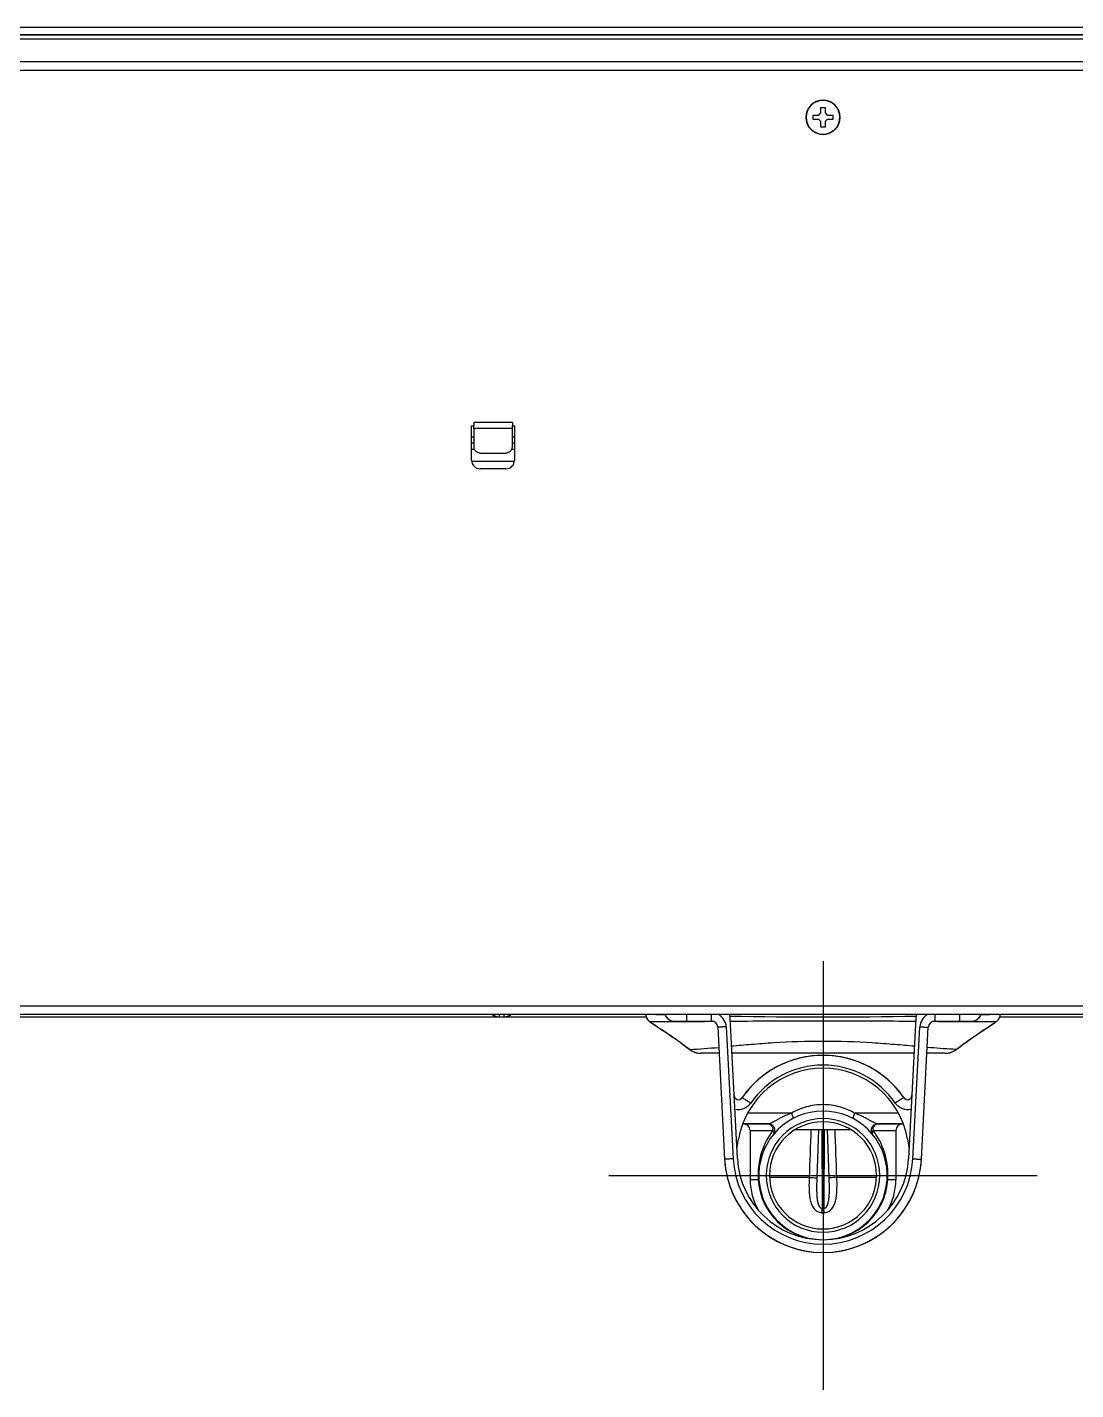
# Model space of a CAD drawing. Header units: millimetres. Extents: x -1584 to 3730, y -1918 to 2655.
# Drawn here: x 3076.4 to 3321.1, y -227.9 to 89.8 of the extents above; entities that cross this region are included whole.
import ezdxf

# ---------------------------------------------------------------- set-up
doc = ezdxf.new("R2010")
doc.units = ezdxf.units.MM
doc.header["$LTSCALE"] = 65.395
doc.layers.get('0').update_dxf_attribs({"linetype": 'CONTINUOUS'})
doc.layers.add('ASSI', color=7, linetype='CONTINUOUS')
doc.layers.add('GEOM', color=7, linetype='CONTINUOUS')

msp = doc.modelspace()

# ---------------------------------------------------------------- linework, layer by layer
at = {"linetype": 'Continuous'}
for p, q in [((3261.57, 71.15), (3262.57, 71.15)), ((3261.57, 70.87), (3261.57, 71.15)), ((3261.57, 70.37), (3261.57, 70.87)), ((3261.57, 69.85), (3261.57, 70.37)), ((3262.57, 71.15), (3262.57, 70.87)), ((3262.57, 70.87), (3262.57, 70.37)), ((3262.57, 70.37), (3262.57, 69.85)), ((3259.77, 68.85), (3259.77, 69.35)), ((3259.77, 69.35), (3260.05, 69.35)), ((3259.77, 68.35), (3259.77, 68.85)), ((3260.05, 68.35), (3259.77, 68.35)), ((3260.05, 69.35), (3260.55, 69.35)), ((3260.55, 68.35), (3260.05, 68.35)), ((3260.55, 69.35), (3261.07, 69.35)), ((3261.07, 68.35), (3260.55, 68.35)), ((3261.07, 69.35), (3261.57, 69.85)), ((3261.57, 67.85), (3261.07, 68.35)), ((3261.57, 67.33), (3261.57, 67.85)), ((3261.57, 66.83), (3261.57, 67.33)), ((3261.57, 66.55), (3261.57, 66.83)), ((3262.57, 69.85), (3263.07, 69.35)), ((3263.07, 68.35), (3262.57, 67.85)), ((3262.57, 67.85), (3262.57, 67.33)), ((3262.57, 67.33), (3262.57, 66.83)), ((3262.57, 66.83), (3262.57, 66.55)), ((3263.07, 69.35), (3263.59, 69.35)), ((3263.59, 68.35), (3263.07, 68.35)), ((3263.59, 69.35), (3264.09, 69.35)), ((3264.09, 68.35), (3263.59, 68.35)), ((3264.09, 69.35), (3264.37, 69.35)), ((3264.37, 68.35), (3264.09, 68.35)), ((3264.37, 69.35), (3264.37, 68.85)), ((3264.37, 68.85), (3264.37, 68.35)), ((3262.57, 66.55), (3261.57, 66.55)), ((3180.07, -7.05), (3180.57, -7.05)), ((3180.07, -8.55), (3180.68, -8.55)), ((3189.47, -8.55), (3190.07, -8.55)), ((3189.57, -7.05), (3190.07, -7.05)), ((3186.57, -140.95), (3186.57, -140.45)), ((3187.57, -140.45), (3187.57, -140.95))]:
    msp.add_line(p, q, dxfattribs=at)
at = {"color": 6}
for p, q in [((3262.07, -127.95), (3262.07, -227.95)), ((3212.07, -177.95), (3312.07, -177.95))]:
    msp.add_line(p, q, dxfattribs=at)
at = {"linetype": 'Continuous'}
for centre, radius, start, end in [((3187.26, -136.34), 4.75, 239.7816, 241.0315), ((3187.26, -136.35), 4.75, 241.0316, 241.9926), ((3187.25, -136.35), 4.75, 241.9926, 243.3187), ((3187.25, -136.35), 4.74, 243.3188, 244.4598), ((3187.25, -136.36), 4.74, 244.4598, 245.4278), ((3187.25, -136.36), 4.73, 245.4278, 246.6825), ((3187.25, -136.36), 4.73, 246.6826, 247.4526), ((3187.24, -136.37), 4.72, 247.4524, 248.9975), ((3187.24, -136.38), 4.72, 248.9977, 249.4819), ((3187.24, -136.39), 4.7, 249.4813, 251.5344), ((3187.23, -136.41), 4.68, 251.535, 252.6227), ((3187.23, -136.42), 4.67, 252.6228, 253.6051), ((3187.22, -136.45), 4.64, 253.6036, 255.6824), ((3186.33, -138.96), 2.01, 262.7259, 264.7415), ((3186.32, -138.98), 1.98, 264.7442, 265.3991), ((3186.32, -138.99), 1.97, 265.3984, 266.7833), ((3186.32, -139), 1.96, 266.7841, 267.6235), ((3186.32, -139.01), 1.96, 267.6234, 268.8455), ((3186.32, -139.01), 1.95, 268.8459, 269.8005), ((3186.32, -139.01), 1.95, 269.8006, 270.9258), ((3186.32, -139.01), 1.95, 270.9261, 271.9964), ((3186.32, -139), 1.96, 271.9964, 273.0228), ((3186.32, -138.99), 1.97, 273.0233, 274.286), ((3186.32, -138.98), 1.98, 274.2856, 275.1372), ((3186.32, -138.96), 2.01, 275.1401, 277.2744), ((3187.83, -138.96), 2.01, 262.7256, 264.8598), ((3187.82, -138.98), 1.98, 264.8627, 265.7144), ((3187.82, -138.99), 1.97, 265.714, 266.9766), ((3187.82, -139), 1.96, 266.9771, 268.0037), ((3187.82, -139.01), 1.95, 268.0037, 269.0738), ((3187.82, -139.01), 1.95, 269.0741, 270.1995), ((3187.82, -139.01), 1.95, 270.1995, 271.1541), ((3187.82, -139.01), 1.95, 271.1545, 272.3767), ((3187.82, -139), 1.96, 272.3765, 273.2159), ((3187.82, -138.99), 1.97, 273.2167, 274.6016), ((3187.82, -138.98), 1.98, 274.6009, 275.2558), ((3187.82, -138.96), 2.01, 275.2585, 277.2741), ((3186.92, -136.45), 4.64, 284.3176, 286.3964), ((3186.92, -136.42), 4.67, 286.3949, 287.3772), ((3186.91, -136.41), 4.68, 287.3773, 288.465), ((3186.9, -136.39), 4.7, 288.4656, 290.5187), ((3186.9, -136.38), 4.72, 290.5181, 291.0023), ((3186.9, -136.37), 4.72, 291.0025, 292.5476), ((3186.9, -136.36), 4.73, 292.5474, 293.3174), ((3186.89, -136.36), 4.73, 293.3175, 294.5722), ((3186.89, -136.36), 4.74, 294.5722, 295.5402), ((3186.89, -136.35), 4.74, 295.5402, 296.6812), ((3186.89, -136.35), 4.75, 296.6813, 298.0074), ((3186.89, -136.35), 4.75, 298.0074, 298.9684), ((3186.89, -136.34), 4.75, 298.9685, 300.2183)]:
    msp.add_arc(centre, radius, start, end, dxfattribs=at)
at = {"layer": 'ASSI', "linetype": 'Continuous'}
for p, q in [((3245.07, -167.45), (3245.07, -178.95)), ((3255.68, -167.25), (3268.46, -167.25)), ((3279.07, -167.45), (3279.07, -178.95))]:
    msp.add_line(p, q, dxfattribs=at)
for radius, start, end in [(4, 0, 180), (4, 0, 180), (3.95, 0, 180), (4, 180, 196.2728), (4, 180, 196.3063), (3.95, 180, 360), (4, 196.2728, 343.7272), (4, 196.3063, 343.6937), (4, 343.7272, 360), (4, 343.7272, 360), (4, 343.6937, 360)]:
    msp.add_arc((3262.07, 68.85), radius, start, end, dxfattribs=at)
at = {"layer": 'GEOM', "linetype": 'Continuous'}
for p, q in [((2860.07, 89.85), (3664.07, 89.85)), ((3664.07, 88.05), (2860.07, 88.05)), ((2860.07, 88.05), (3664.07, 88.05)), ((3664.07, 87.05), (2860.07, 87.05)), ((2860.34, 81.85), (3663.81, 81.85)), ((2860.34, 81.85), (3663.81, 81.85)), ((2860.34, 79.85), (3663.81, 79.85)), ((3180.07, -11.15), (3180.07, -3.15)), ((3180.07, -3.15), (3180.57, -3.15)), ((3180.57, -2.32), (3180.57, -3.15)), ((3189.57, -2.32), (3180.57, -2.32)), ((3180.57, -3.16), (3180.57, -3.15)), ((3180.57, -3.53), (3180.57, -3.16)), ((3189.57, -2.32), (3189.57, -3.15)), ((3189.57, -3.15), (3190.07, -3.15)), ((3189.57, -3.16), (3189.57, -3.15)), ((3189.57, -3.53), (3189.57, -3.16)), ((3190.07, -3.15), (3190.07, -11.15)), ((3180.07, -5.65), (3180.57, -5.65)), ((3180.57, -3.74), (3180.57, -3.53)), ((3180.57, -3.74), (3180.57, -8.1)), ((3189.57, -3.74), (3180.57, -3.74)), ((3189.57, -3.74), (3189.57, -3.53)), ((3189.57, -8.1), (3189.57, -3.74)), ((3189.57, -5.65), (3190.07, -5.65)), ((3182.57, -9.51), (3187.57, -9.51)), ((3190.07, -11.45), (3180.07, -11.45)), ((3188.07, -13.15), (3182.07, -13.15)), ((3667.07, -138.45), (2857.07, -138.45)), ((3667.07, -140.45), (2857.07, -140.45)), ((3667.07, -140.45), (2857.07, -140.45)), ((3220.7, -141.08), (2934.57, -141.08)), ((3220.69, -140.45), (3220.7, -140.49)), ((3220.69, -140.45), (3220.7, -140.49)), ((3220.7, -140.49), (3220.7, -140.49)), ((3220.7, -140.49), (3220.7, -140.49)), ((3220.7, -140.49), (3220.73, -140.73)), ((3220.83, -141.08), (3220.7, -141.08)), ((3220.79, -140.95), (3220.86, -141.17)), ((3220.98, -141.37), (3221.1, -141.57)), ((3221.26, -141.75), (3221.42, -141.92)), ((3221.41, -141.91), (3221.61, -142.06)), ((3221.61, -142.05), (3221.61, -142.06)), ((3221.61, -142.06), (3221.61, -142.06)), ((3221.61, -142.06), (3221.79, -142.18)), ((3221.79, -142.18), (3221.81, -142.2)), ((3221.82, -142.19), (3221.81, -142.2)), ((3223.08, -140.45), (3223.19, -140.45)), ((3223.19, -140.45), (3225.25, -140.5)), ((3226.99, -142.05), (3227.13, -142.05)), ((3227.18, -141.95), (3229.86, -141.95)), ((3227.18, -141.95), (3230.18, -141.95)), ((3229.86, -141.95), (3230.18, -141.95)), ((3230.18, -140.45), (3230.18, -141.95)), ((3230.18, -141.95), (3235.99, -141.95)), ((3235.86, -142.02), (3235.99, -142.01)), ((3235.99, -140.45), (3235.99, -141.95)), ((3235.99, -142.01), (3236.37, -142.01)), ((3236.37, -142.01), (3236.39, -142.01)), ((3242.1, -174), (3240.38, -141.27)), ((3283.76, -141.27), (3282.04, -174)), ((3287.6, -142.01), (3287.77, -142.01)), ((3287.77, -142.01), (3287.79, -142.01)), ((3287.79, -142.01), (3288.19, -142.01)), ((3288.15, -140.45), (3288.15, -141.95)), ((3288.15, -141.95), (3293.96, -141.95)), ((3293.96, -140.45), (3293.96, -141.95)), ((3293.96, -141.95), (3294.28, -141.95)), ((3293.96, -141.95), (3296.96, -141.95)), ((3294.28, -141.95), (3296.96, -141.95)), ((3297.01, -142.05), (3297.15, -142.05)), ((3298.87, -140.5), (3300.89, -140.45)), ((3300.89, -140.45), (3300.93, -140.45)), ((3300.93, -140.45), (3301.04, -140.45)), ((3302.32, -142.19), (3302.33, -142.2)), ((3302.33, -142.2), (3302.51, -142.08)), ((3302.43, -142.13), (3302.54, -142.06)), ((3302.51, -142.08), (3302.54, -142.06)), ((3302.54, -142.06), (3302.73, -141.92)), ((3302.54, -142.06), (3302.72, -141.92)), ((3302.54, -142.05), (3302.54, -142.06)), ((3302.54, -142.06), (3302.54, -142.06)), ((3302.54, -142.06), (3302.54, -142.06)), ((3303.45, -141.08), (3303.31, -141.08)), ((3303.45, -140.49), (3303.45, -140.45)), ((3303.45, -140.49), (3303.45, -140.49)), ((3620.23, -141.08), (3303.45, -141.08)), ((3226.24, -145.15), (3226.24, -145.16)), ((3226.24, -145.16), (3226.24, -145.16)), ((3226.29, -145.19), (3227.29, -145.87)), ((3237.49, -143.37), (3239.1, -174.15)), ((3239.49, -143.3), (3241.1, -174.08)), ((3283.04, -174.08), (3284.66, -143.3)), ((3285.04, -174.15), (3286.65, -143.37)), ((3296.26, -146.3), (3296.86, -145.87)), ((3297.85, -145.19), (3297.91, -145.16)), ((3297.9, -145.15), (3297.91, -145.16)), ((3297.91, -145.16), (3297.91, -145.16)), ((3297.91, -145.16), (3297.91, -145.16)), ((3227.88, -146.3), (3228.43, -146.68)), ((3228.96, -147.08), (3229.46, -147.44)), ((3229.92, -147.79), (3230.34, -148.11)), ((3230.9, -148.54), (3230.89, -148.54)), ((3230.9, -148.54), (3230.89, -148.54)), ((3230.9, -148.54), (3230.99, -148.6)), ((3230.98, -148.6), (3230.9, -148.54)), ((3230.91, -148.54), (3230.98, -148.6)), ((3230.99, -148.6), (3231.4, -148.88)), ((3231.79, -149.07), (3231.95, -149.15)), ((3231.95, -149.15), (3232.25, -149.26)), ((3232.25, -149.26), (3232.31, -149.28)), ((3232.31, -149.28), (3232.39, -149.3)), ((3232.39, -149.3), (3232.44, -149.32)), ((3232.39, -149.3), (3232.44, -149.32)), ((3232.44, -149.32), (3232.44, -149.32)), ((3232.44, -149.32), (3232.44, -149.32)), ((3232.44, -149.32), (3232.49, -149.33)), ((3232.49, -149.33), (3232.44, -149.32)), ((3232.44, -149.32), (3232.49, -149.33)), ((3232.49, -149.33), (3232.49, -149.33)), ((3291.65, -149.33), (3291.71, -149.31)), ((3291.65, -149.33), (3291.7, -149.32)), ((3291.65, -149.33), (3291.7, -149.32)), ((3291.65, -149.33), (3291.65, -149.33)), ((3291.7, -149.32), (3291.71, -149.32)), ((3291.71, -149.32), (3291.75, -149.3)), ((3291.71, -149.32), (3291.75, -149.3)), ((3291.71, -149.31), (3291.71, -149.31)), ((3291.71, -149.32), (3291.71, -149.32)), ((3291.84, -149.28), (3291.9, -149.26)), ((3292.2, -149.15), (3292.35, -149.07)), ((3292.35, -149.07), (3292.74, -148.88)), ((3293.16, -148.6), (3293.25, -148.54)), ((3293.16, -148.6), (3293.25, -148.54)), ((3293.16, -148.6), (3293.24, -148.54)), ((3293.25, -148.54), (3293.81, -148.11)), ((3293.25, -148.54), (3293.25, -148.54)), ((3294.22, -147.79), (3294.68, -147.44)), ((3295.18, -147.08), (3295.72, -146.68)), ((3237.81, -149.45), (3233.58, -149.45)), ((3262.07, -149.45), (3240.81, -149.45)), ((3283.33, -149.45), (3262.07, -149.45)), ((3290.56, -149.45), (3286.33, -149.45)), ((3244.78, -163.45), (3244.49, -163.45)), ((3244.82, -163.45), (3244.78, -163.45)), ((3245.93, -163.45), (3244.82, -163.45)), ((3245.95, -163.45), (3245.93, -163.45)), ((3254.7, -163.45), (3245.95, -163.45)), ((3278.2, -163.45), (3269.44, -163.45)), ((3278.21, -163.45), (3278.2, -163.45)), ((3279.32, -163.45), (3278.21, -163.45)), ((3279.36, -163.45), (3279.32, -163.45)), ((3279.65, -163.45), (3279.36, -163.45)), ((3243.57, -165.95), (3243.37, -165.95)), ((3243.37, -165.95), (3243.57, -165.95)), ((3249.34, -165.95), (3243.57, -165.95)), ((3243.57, -165.95), (3249.34, -165.95)), ((3245.07, -167.45), (3250.38, -167.45)), ((3261.02, -167.25), (3260.63, -178.5)), ((3261.82, -167.25), (3261.85, -185.67)), ((3262.32, -167.25), (3262.29, -185.67)), ((3263.51, -178.5), (3263.12, -167.25)), ((3273.77, -167.45), (3279.07, -167.45)), ((3280.57, -165.95), (3274.8, -165.95)), ((3274.8, -165.95), (3280.77, -165.95)), ((3280.77, -165.95), (3280.57, -165.95)), ((3241.98, -171.72), (3242.38, -169.48)), ((3281.77, -169.48), (3282.16, -171.72)), ((3246.94, -178.95), (3245.07, -178.95)), ((3258.83, -178.45), (3249.61, -178.45)), ((3274.53, -178.45), (3265.31, -178.45)), ((3279.07, -178.95), (3277.21, -178.95)), ((3261.83, -186.64), (3261.85, -185.67)), ((3262.32, -186.64), (3262.29, -185.67))]:
    msp.add_line(p, q, dxfattribs=at)
for points in [[(3220.7, -140.49), (3220.72, -140.72), (3220.86, -141.16), (3221.09, -141.57), (3221.41, -141.91)], [(3220.73, -140.73), (3220.73, -140.74), (3220.79, -140.95)], [(3220.86, -141.17), (3220.87, -141.18), (3220.98, -141.37)], [(3221.1, -141.57), (3221.1, -141.58), (3221.26, -141.75)], [(3221.42, -141.92), (3221.42, -141.92), (3221.61, -142.06)], [(3221.61, -142.06), (3221.63, -142.08), (3221.72, -142.13)], [(3221.81, -142.2), (3223.3, -143.19), (3224.87, -144.24), (3226.24, -145.16)], [(3297.91, -145.16), (3299.26, -144.25), (3300.83, -143.2), (3302.33, -142.2)], [(3302.33, -142.2), (3302.35, -142.18), (3302.43, -142.13)], [(3302.72, -141.92), (3303.04, -141.58), (3303.28, -141.18), (3303.41, -140.74), (3303.45, -140.49)], [(3226.24, -145.16), (3227.28, -145.87), (3228.42, -146.68), (3229.45, -147.44), (3230.33, -148.1), (3230.89, -148.54)], [(3293.25, -148.54), (3293.8, -148.11), (3294.68, -147.45), (3295.71, -146.69), (3296.85, -145.88), (3297.91, -145.16)], [(3230.34, -148.11), (3230.34, -148.11), (3230.89, -148.54)], [(3230.99, -148.6), (3231.4, -148.88), (3231.79, -149.07)], [(3231.79, -149.07), (3231.94, -149.15), (3231.95, -149.15)], [(3231.95, -149.15), (3231.95, -149.15), (3232.25, -149.26)], [(3232.25, -149.26), (3232.31, -149.28), (3232.31, -149.28)], [(3291.75, -149.3), (3291.84, -149.28), (3291.84, -149.28)], [(3291.9, -149.26), (3292.2, -149.15), (3292.2, -149.15)], [(3292.2, -149.15), (3292.2, -149.15), (3292.35, -149.07)], [(3292.35, -149.07), (3292.73, -148.88), (3293.16, -148.6)], [(3293.81, -148.11), (3293.81, -148.1), (3294.22, -147.79)]]:
    msp.add_lwpolyline(points, dxfattribs=at)
for centre, radius, start, end in [((3182.07, -11.15), 2, 180, 270), ((3188.07, -11.15), 2, 270, 360), ((3222.8, -140.36), 2.07, 182.4646, 190.2403), ((3193.91, -183.92), 50.21, 56.3689, 56.5156), ((3225.64, 992.2), 1134.25, 269.79605, 270.068), ((3192.43, -186.15), 52.88, 56.2307, 56.3686), ((3227.18, -139.95), 2, 194.6101, 269.9997), ((3227.18, -139.95), 2, 194.6102, 200.4), ((3227.18, -139.95), 2, 200.4, 206.9818), ((3227.18, -139.95), 2, 206.9818, 217.8), ((3227.18, -139.95), 2, 217.8, 226.1972), ((3227.18, -139.95), 2, 226.1972, 235.2), ((3227.18, -139.95), 2, 235.2, 245.4308), ((3227.18, -139.95), 2, 245.4308, 252.6), ((3227.18, -139.95), 2, 252.6, 265.9008), ((3227.18, -139.95), 2, 265.888, 270), ((3225.52, 1147.12), 1289.18, 270.07162, 270.20506), ((3223.96, 1575.42), 1717.47, 270.20602, 270.39722), ((3235.99, -143.45), 1.5, 3, 90), ((3235.99, -143.45), 1.5, 77.9476, 90), ((3235.99, -143.49), 3.5, 3.0026, 60.6723), ((3236.89, -141.45), 3.5, 3, 16.637), ((3262.07, 1172.09), 1313.07, 269.0499, 270.95095), ((3287.25, -141.45), 3.5, 163.363, 177), ((3288.15, -143.49), 3.5, 119.3252, 176.9978), ((3288.15, -143.45), 1.5, 90, 177), ((3301.17, 1761.51), 1903.57, 269.60932, 269.7842), ((3298.71, 1184.61), 1326.66, 269.79637, 269.92645), ((3296.96, -139.95), 2, 270, 345.3898), ((3296.96, -139.95), 2, 270, 274.112), ((3296.96, -139.95), 2, 274.0995, 287.4003), ((3298.48, 1009.88), 1151.94, 269.93396, 270.20177), ((3296.96, -139.95), 2, 287.4003, 294.5695), ((3296.96, -139.95), 2, 294.5695, 304.8002), ((3296.96, -139.95), 2, 304.8002, 313.803), ((3296.96, -139.95), 2, 313.803, 322.2002), ((3296.96, -139.95), 2, 322.2002, 333.0184), ((3296.96, -139.95), 2, 333.0184, 339.6001), ((3296.96, -139.95), 2, 339.6001, 345.3899), ((3331.88, -186.39), 53.17, 123.6317, 123.7689), ((3330.09, -183.7), 49.95, 123.485, 123.6325), ((3301.34, -140.36), 2.07, 349.7578, 357.5336), ((3235.99, -143.45), 1.5, 3, 15.4032), ((3212.33, 147.78), 296.96, 273.6012, 274.9056), ((3233.7, -144.97), 4.54, 233.2123, 233.4237), ((3233.7, -144.97), 4.53, 233.4208, 240.7095), ((3233.6, -145.13), 4.34, 240.7453, 245.2928), ((3233.54, -145.27), 4.19, 245.2863, 251.0883), ((3233.53, -145.31), 4.15, 251.1174, 252.0652), ((3233.53, -145.3), 4.16, 252.0635, 252.3807), ((3233.47, -145.48), 3.97, 252.3719, 254.8005), ((3233.77, -144.41), 5.08, 254.7693, 254.8879), ((3233.59, -144.45), 5, 257.3937, 269.9933), ((3290.56, -144.45), 5, 270.0067, 282.6063), ((3290.67, -145.47), 3.98, 285.2026, 287.6226), ((3290.61, -145.3), 4.16, 287.6181, 287.9321), ((3290.62, -145.31), 4.15, 287.9305, 288.8758), ((3290.61, -145.3), 4.16, 288.8834, 294.7474), ((3290.54, -145.14), 4.33, 294.7137, 299.2137), ((3290.46, -144.99), 4.5, 299.2252, 306.5257), ((3290.44, -144.97), 4.54, 306.5022, 306.7876), ((3262.07, -172.95), 23, 34.6585, 145.3415), ((3262.07, -172.95), 23, 39.4822, 140.516), ((3262.07, -172.73), 20.5, 34.6585, 145.3415), ((3262.07, -172.95), 20, 10, 170), ((3262.07, -172.95), 23, 140.516, 145.3415), ((3262.07, -172.95), 23, 34.6585, 39.4822), ((3242.33, -159.3), 1, 183, 325.3415), ((3242.33, -159.08), 3.5, 256.2037, 325.3414), ((3242.33, -159.3), 1, 311.9958, 325.3415), ((3281.81, -159.08), 3.5, 214.6589, 283.796), ((3281.81, -159.3), 1, 214.6585, 357), ((3281.81, -159.3), 1, 214.6585, 227.948), ((3262.07, -177.95), 15, 90, 266.9973), ((3262.07, -177.95), 13.25, 90, 270), ((3262.07, -177.95), 15, 273.0036, 90), ((3262.07, -177.95), 13.25, 270, 90), ((3243.57, -167.45), 1.5, 0, 90), ((3249.34, -167.45), 1.5, 72.5296, 90), ((3262.07, -177.95), 12.5, 90, 270), ((3249.34, -167.45), 1.5, 66.6723, 72.5296), ((3249.34, -167.45), 1.5, 54.9862, 66.6723), ((3249.34, -167.45), 1.5, 48.0829, 54.9862), ((3249.34, -167.45), 1.5, 37.3408, 48.1188), ((3249.34, -167.45), 1.5, 37.392, 48.0829), ((3248.16, -167.45), 2.22, 359.9868, 5.2047), ((3249.34, -167.45), 1.5, 320.4788, 337.6167), ((3249.34, -167.45), 1.5, 320.4788, 337.5972), ((3249.34, -167.45), 1.5, 30.1933, 37.3408), ((3249.34, -167.45), 1.5, 30.1442, 37.392), ((3249.34, -167.45), 1.5, 19.7024, 30.1933), ((3249.34, -167.45), 1.5, 19.7556, 30.1442), ((3249.34, -167.45), 1.5, 337.6167, 343.2865), ((3249.34, -167.45), 1.5, 337.5972, 343.3628), ((3249.34, -167.45), 1.5, 12.4179, 19.7024), ((3249.34, -167.45), 1.5, 12.3794, 19.7556), ((3249.34, -167.45), 1.5, 343.2865, 354.8561), ((3249.34, -167.45), 1.5, 343.3628, 354.8432), ((3249.34, -167.45), 1.5, 7.6622, 12.4179), ((3249.34, -167.45), 1.5, 1.8951, 12.3794), ((3249.34, -167.45), 1.5, 1.8139, 7.6622), ((3249.34, -167.45), 1.5, 354.8561, 1.8139), ((3249.34, -167.45), 1.5, 354.8432, 1.8951), ((3262.07, -177.95), 12.5, 270, 90), ((3274.8, -167.45), 1.5, 167.6196, 178.1031), ((3274.8, -167.45), 1.5, 172.3378, 178.1862), ((3274.8, -167.45), 1.5, 178.1031, 185.155), ((3274.8, -167.45), 1.5, 178.1862, 185.1443), ((3274.8, -167.45), 1.5, 167.5824, 172.3378), ((3274.8, -167.45), 1.5, 185.155, 196.6347), ((3274.8, -167.45), 1.5, 185.1443, 196.7136), ((3274.8, -167.45), 1.5, 160.2439, 167.6196), ((3274.8, -167.45), 1.5, 160.298, 167.5824), ((3274.8, -167.45), 1.5, 196.6347, 202.4001), ((3274.8, -167.45), 1.5, 196.7136, 202.3834), ((3274.8, -167.45), 1.5, 149.856, 160.2439), ((3274.8, -167.45), 1.5, 149.8071, 160.298), ((3274.8, -167.45), 1.5, 202.4001, 219.5179), ((3274.8, -167.45), 1.5, 202.3834, 219.5212), ((3274.8, -167.45), 1.5, 142.6087, 149.856), ((3274.8, -167.45), 1.5, 142.6598, 149.8071), ((3274.8, -167.45), 1.5, 131.9186, 142.6087), ((3274.8, -167.45), 1.5, 131.8819, 142.6598), ((3275.99, -167.45), 2.22, 174.7953, 180.0132), ((3274.8, -167.45), 1.5, 125.0155, 131.9186), ((3274.8, -167.45), 1.5, 113.33, 125.0155), ((3274.8, -167.45), 1.5, 107.4728, 113.33), ((3274.8, -167.45), 1.5, 90.0028, 107.4728), ((3280.57, -167.45), 1.5, 90, 180), ((3262.07, -172.95), 23, 183, 188.3753), ((3262.07, -172.95), 23, 183, 188.3412), ((3262.07, -172.95), 23, 183, 357), ((3262.07, -172.95), 23, 183, 357), ((3262.07, -172.98), 21, 183, 357), ((3262.07, -172.95), 20, 183, 357), ((3262.07, -172.95), 23, 351.6285, 357), ((3262.07, -172.95), 23, 351.6678, 357), ((3262.07, -172.95), 23, 188.3753, 351.6285), ((3259.07, -178.95), 14, 180, 210.7855), ((3264.8, -177.96), 17.89, 182.9052, 183.1842), ((3265.07, -178.95), 14, 329.2145, 360), ((3259.34, -177.96), 17.89, 356.8152, 357.0939), ((3262.07, -176.33), 10.32, 268.6341, 271.3659), ((3262.07, -175.96), 9.72, 268.6835, 271.3165), ((3262.2, -177.52), 15.43, 276.1975, 282.1116)]:
    msp.add_arc(centre, radius, start, end, dxfattribs=at)
for points, knots in [([(3180.57, -8.1), (3180.57, -8.19), (3180.6, -8.38), (3180.76, -8.75), (3181.16, -9.15), (3181.81, -9.45), (3182.31, -9.51), (3182.57, -9.51)], [0, 0, 0, 0, 0.103594, 0.210949, 0.445697, 0.71257, 1, 1, 1, 1]), ([(3187.57, -9.51), (3187.83, -9.51), (3188.33, -9.45), (3188.98, -9.15), (3189.38, -8.75), (3189.54, -8.38), (3189.57, -8.19), (3189.57, -8.1)], [0, 0, 0, 0, 0.28743, 0.554303, 0.789051, 0.896406, 1, 1, 1, 1]), ([(3220.76, -140.73), (3220.81, -140.99), (3221.01, -141.5), (3221.39, -141.9), (3221.61, -142.05)], [0, 0, 0, 0, 0.50103, 1, 1, 1, 1]), ([(3240.41, -141.98), (3243.93, -141.95), (3251.15, -141.9), (3262.08, -141.86), (3273.02, -141.9), (3280.24, -141.95), (3283.75, -141.98)], [0, 0, 0, 0, 0.243038, 0.500047, 0.757032, 1, 1, 1, 1]), ([(3302.54, -142.05), (3302.75, -141.9), (3303.13, -141.5), (3303.33, -140.99), (3303.38, -140.73)], [0, 0, 0, 0, 0.498968, 1, 1, 1, 1]), ([(3226.24, -145.15), (3226.69, -145.45), (3228.27, -146.53), (3229.81, -147.68), (3230.91, -148.54)], [0, 0, 0, 0, 0.278114, 1, 1, 1, 1]), ([(3239.49, -143.3), (3239.36, -143.31), (3239.1, -143.32), (3238.73, -143.34), (3238.39, -143.35), (3238.09, -143.37), (3237.88, -143.37), (3237.73, -143.38), (3237.65, -143.38), (3237.58, -143.38), (3237.53, -143.38), (3237.51, -143.37), (3237.49, -143.37), (3237.49, -143.37)], [0, 0, 0, 0, 0.194859, 0.382573, 0.555333, 0.706737, 0.831065, 0.881483, 0.923444, 0.956525, 0.980387, 0.994878, 1, 1, 1, 1]), ([(3284.66, -143.3), (3284.79, -143.31), (3285.04, -143.32), (3285.41, -143.34), (3285.75, -143.35), (3286.05, -143.37), (3286.27, -143.37), (3286.41, -143.38), (3286.49, -143.38), (3286.56, -143.38), (3286.61, -143.38), (3286.63, -143.37), (3286.65, -143.37), (3286.65, -143.37)], [0, 0, 0, 0, 0.194859, 0.382573, 0.555333, 0.706737, 0.831065, 0.881483, 0.923444, 0.956525, 0.980387, 0.994878, 1, 1, 1, 1]), ([(3293.24, -148.54), (3293.55, -148.29), (3295.08, -147.12), (3296.64, -145.99), (3297.9, -145.15)], [0, 0, 0, 0, 0.209387, 1, 1, 1, 1]), ([(3283.42, -147.84), (3281.87, -147.7), (3278.59, -147.41), (3271.48, -146.87), (3262.07, -146.56), (3252.66, -146.87), (3245.55, -147.41), (3242.26, -147.7), (3240.72, -147.84)], [0, 0, 0, 0, 0.108727, 0.231594, 0.500021, 0.768437, 0.891291, 1, 1, 1, 1]), ([(3293.16, -148.6), (3292.9, -148.58), (3290.65, -148.44), (3288.4, -148.27), (3286.42, -148.1)], [0, 0, 0, 0, 0.116291, 1, 1, 1, 1]), ([(3243.15, -159.87), (3243.16, -159.85), (3243.25, -159.88), (3243.36, -159.92), (3243.56, -160.03), (3243.81, -160.17), (3244.11, -160.35), (3244.59, -160.65), (3244.96, -160.9), (3245.21, -161.07)], [0, 0, 0, 0, 0.023542, 0.08094, 0.172482, 0.295321, 0.445205, 0.616754, 1, 1, 1, 1]), ([(3262.07, -161.45), (3260.77, -161.45), (3258.19, -161.8), (3255.8, -162.81), (3254.7, -163.45)], [0, 0, 0, 0, 0.506064, 1, 1, 1, 1]), ([(3269.44, -163.45), (3268.35, -162.81), (3265.95, -161.8), (3263.37, -161.45), (3262.07, -161.45)], [0, 0, 0, 0, 0.493936, 1, 1, 1, 1]), ([(3280.99, -159.87), (3280.98, -159.85), (3280.9, -159.88), (3280.79, -159.92), (3280.58, -160.03), (3280.33, -160.17), (3280.03, -160.35), (3279.55, -160.65), (3279.19, -160.9), (3278.93, -161.07)], [0, 0, 0, 0, 0.023543, 0.080941, 0.172485, 0.295325, 0.445209, 0.616758, 1, 1, 1, 1]), ([(3254.7, -163.45), (3254.07, -163.68), (3253.17, -164.06), (3252.05, -164.62), (3251.32, -165.02), (3250.69, -165.37), (3250.15, -165.66), (3249.76, -165.85), (3249.5, -165.93), (3249.39, -165.95), (3249.34, -165.95)], [0, 0, 0, 0, 0.338079, 0.493038, 0.634291, 0.758505, 0.862639, 0.944, 0.975396, 1, 1, 1, 1]), ([(3254.7, -163.45), (3254.77, -163.6), (3254.89, -163.88), (3254.99, -164.23), (3255.02, -164.47), (3255.01, -164.63), (3254.97, -164.74), (3254.91, -164.77)], [0, 0, 0, 0, 0.357587, 0.656934, 0.775658, 0.871107, 1, 1, 1, 1]), ([(3269.44, -163.45), (3269.37, -163.6), (3269.25, -163.88), (3269.15, -164.23), (3269.13, -164.47), (3269.13, -164.63), (3269.18, -164.74), (3269.23, -164.77)], [0, 0, 0, 0, 0.357588, 0.656935, 0.775659, 0.871108, 1, 1, 1, 1]), ([(3274.8, -165.95), (3274.75, -165.95), (3274.64, -165.93), (3274.38, -165.85), (3273.99, -165.66), (3273.46, -165.37), (3272.82, -165.02), (3272.09, -164.62), (3270.97, -164.06), (3270.07, -163.68), (3269.44, -163.45)], [0, 0, 0, 0, 0.024605, 0.055999, 0.137357, 0.241489, 0.365703, 0.506957, 0.661918, 1, 1, 1, 1]), ([(3250.38, -167.45), (3249.22, -168.98), (3247.34, -172.65), (3246.83, -176.75), (3246.93, -178.86)], [0, 0, 0, 0, 0.475827, 1, 1, 1, 1]), ([(3249.34, -165.95), (3249.47, -165.95), (3249.74, -166.03), (3250.06, -166.32), (3250.28, -166.75), (3250.35, -167.07), (3250.37, -167.25)], [0, 0, 0, 0, 0.208649, 0.442533, 0.708914, 1, 1, 1, 1]), ([(3250.38, -167.45), (3250.43, -167.54), (3250.52, -167.71), (3250.61, -167.98), (3250.61, -168.22), (3250.54, -168.35), (3250.5, -168.4)], [0, 0, 0, 0, 0.312409, 0.578835, 0.803149, 1, 1, 1, 1]), ([(3273.77, -167.45), (3273.72, -167.54), (3273.62, -167.71), (3273.54, -167.98), (3273.54, -168.22), (3273.6, -168.35), (3273.64, -168.4)], [0, 0, 0, 0, 0.312409, 0.578835, 0.803148, 1, 1, 1, 1]), ([(3277.21, -178.86), (3277.32, -176.75), (3276.8, -172.65), (3274.93, -168.98), (3273.77, -167.45)], [0, 0, 0, 0, 0.52417, 1, 1, 1, 1]), ([(3273.78, -167.25), (3273.79, -167.07), (3273.86, -166.75), (3274.09, -166.32), (3274.41, -166.03), (3274.67, -165.95), (3274.8, -165.95)], [0, 0, 0, 0, 0.291086, 0.557467, 0.791351, 1, 1, 1, 1]), ([(3241.1, -174.08), (3240.97, -174.09), (3240.72, -174.1), (3240.35, -174.12), (3240.01, -174.14), (3239.71, -174.15), (3239.49, -174.15), (3239.35, -174.16), (3239.26, -174.16), (3239.2, -174.16), (3239.15, -174.16), (3239.12, -174.16), (3239.1, -174.16), (3239.1, -174.15)], [0, 0, 0, 0, 0.194859, 0.382573, 0.555333, 0.706737, 0.831065, 0.881483, 0.923444, 0.956525, 0.980387, 0.994878, 1, 1, 1, 1]), ([(3283.04, -174.08), (3283.17, -174.09), (3283.43, -174.1), (3283.8, -174.12), (3284.14, -174.14), (3284.44, -174.15), (3284.65, -174.15), (3284.8, -174.16), (3284.88, -174.16), (3284.95, -174.16), (3285, -174.16), (3285.02, -174.16), (3285.04, -174.16), (3285.04, -174.15)], [0, 0, 0, 0, 0.194859, 0.382573, 0.555333, 0.706737, 0.831065, 0.881483, 0.923444, 0.956525, 0.980387, 0.994878, 1, 1, 1, 1]), ([(3246.94, -178.95), (3246.98, -178.94), (3247.03, -178.92), (3247.1, -178.88), (3247.1, -178.86)], [0, 0, 0, 0, 0.687607, 1, 1, 1, 1]), ([(3246.94, -178.95), (3247.04, -180.58), (3247.79, -183.85), (3250.43, -188.06), (3254.21, -191.14), (3257.21, -192.28), (3258.72, -192.6)], [0, 0, 0, 0, 0.254834, 0.509365, 0.759674, 1, 1, 1, 1]), ([(3258.83, -178.45), (3258.81, -179.29), (3258.78, -180.53), (3258.85, -182.18), (3258.99, -183.36), (3259.27, -184.49), (3259.77, -185.53), (3260.47, -186.23), (3261.2, -186.57), (3261.62, -186.64), (3261.83, -186.64)], [0, 0, 0, 0, 0.261943, 0.389468, 0.51341, 0.633591, 0.751348, 0.871175, 0.934534, 1, 1, 1, 1]), ([(3258.83, -178.45), (3259.22, -178.46), (3259.75, -178.48), (3260.35, -178.5), (3260.56, -178.5), (3260.63, -178.5)], [0, 0, 0, 0, 0.644232, 0.878589, 1, 1, 1, 1]), ([(3260.63, -178.5), (3260.61, -179.15), (3260.58, -180.11), (3260.58, -181.4), (3260.6, -182.35), (3260.65, -183.14), (3260.74, -183.76), (3260.83, -184.22), (3260.95, -184.67), (3261.1, -185.03), (3261.27, -185.3), (3261.42, -185.48), (3261.61, -185.62), (3261.77, -185.67), (3261.85, -185.67)], [0, 0, 0, 0, 0.254089, 0.380485, 0.506082, 0.630592, 0.692376, 0.75382, 0.814953, 0.875907, 0.906474, 0.937243, 0.968399, 1, 1, 1, 1]), ([(3262.29, -185.67), (3262.37, -185.67), (3262.53, -185.62), (3262.72, -185.48), (3262.88, -185.3), (3263.04, -185.03), (3263.19, -184.67), (3263.32, -184.22), (3263.41, -183.76), (3263.49, -183.14), (3263.55, -182.35), (3263.57, -181.4), (3263.56, -180.11), (3263.53, -179.15), (3263.51, -178.5)], [0, 0, 0, 0, 0.031615, 0.062782, 0.093553, 0.124124, 0.185069, 0.246191, 0.307626, 0.369403, 0.493907, 0.619503, 0.745902, 1, 1, 1, 1]), ([(3262.32, -186.64), (3262.53, -186.64), (3262.94, -186.57), (3263.67, -186.23), (3264.37, -185.53), (3264.87, -184.49), (3265.15, -183.36), (3265.29, -182.18), (3265.36, -180.53), (3265.34, -179.29), (3265.31, -178.45)], [0, 0, 0, 0, 0.065485, 0.128861, 0.248684, 0.366404, 0.486561, 0.610496, 0.738027, 1, 1, 1, 1]), ([(3265.31, -178.45), (3264.92, -178.46), (3264.4, -178.48), (3263.8, -178.5), (3263.58, -178.5), (3263.51, -178.5)], [0, 0, 0, 0, 0.644232, 0.878589, 1, 1, 1, 1]), ([(3265.43, -192.6), (3266.94, -192.28), (3269.94, -191.13), (3273.72, -188.05), (3276.35, -183.84), (3277.1, -180.58), (3277.21, -178.95)], [0, 0, 0, 0, 0.240358, 0.490665, 0.745181, 1, 1, 1, 1]), ([(3277.21, -178.95), (3277.16, -178.94), (3277.11, -178.92), (3277.04, -178.88), (3277.04, -178.86)], [0, 0, 0, 0, 0.687599, 1, 1, 1, 1])]:
    msp.add_open_spline(points, degree=3, knots=knots, dxfattribs=at)
for points in [[(3220.7, -140.45), (3220.7, -140.46), (3220.7, -140.48), (3220.7, -140.49)], [(3221.82, -142.19), (3223.29, -143.17), (3224.77, -144.16), (3226.24, -145.15)], [(3297.9, -145.15), (3299.37, -144.16), (3300.85, -143.17), (3302.32, -142.19)], [(3303.44, -140.45), (3303.44, -140.46), (3303.45, -140.48), (3303.45, -140.49)], [(3259.26, -167.25), (3259.12, -170.98), (3258.97, -174.72), (3258.83, -178.45)], [(3265.31, -178.45), (3265.17, -174.72), (3265.03, -170.98), (3264.89, -167.25)]]:
    msp.add_open_spline(points, degree=3, dxfattribs=at)

doc.saveas('drawing.dxf')
